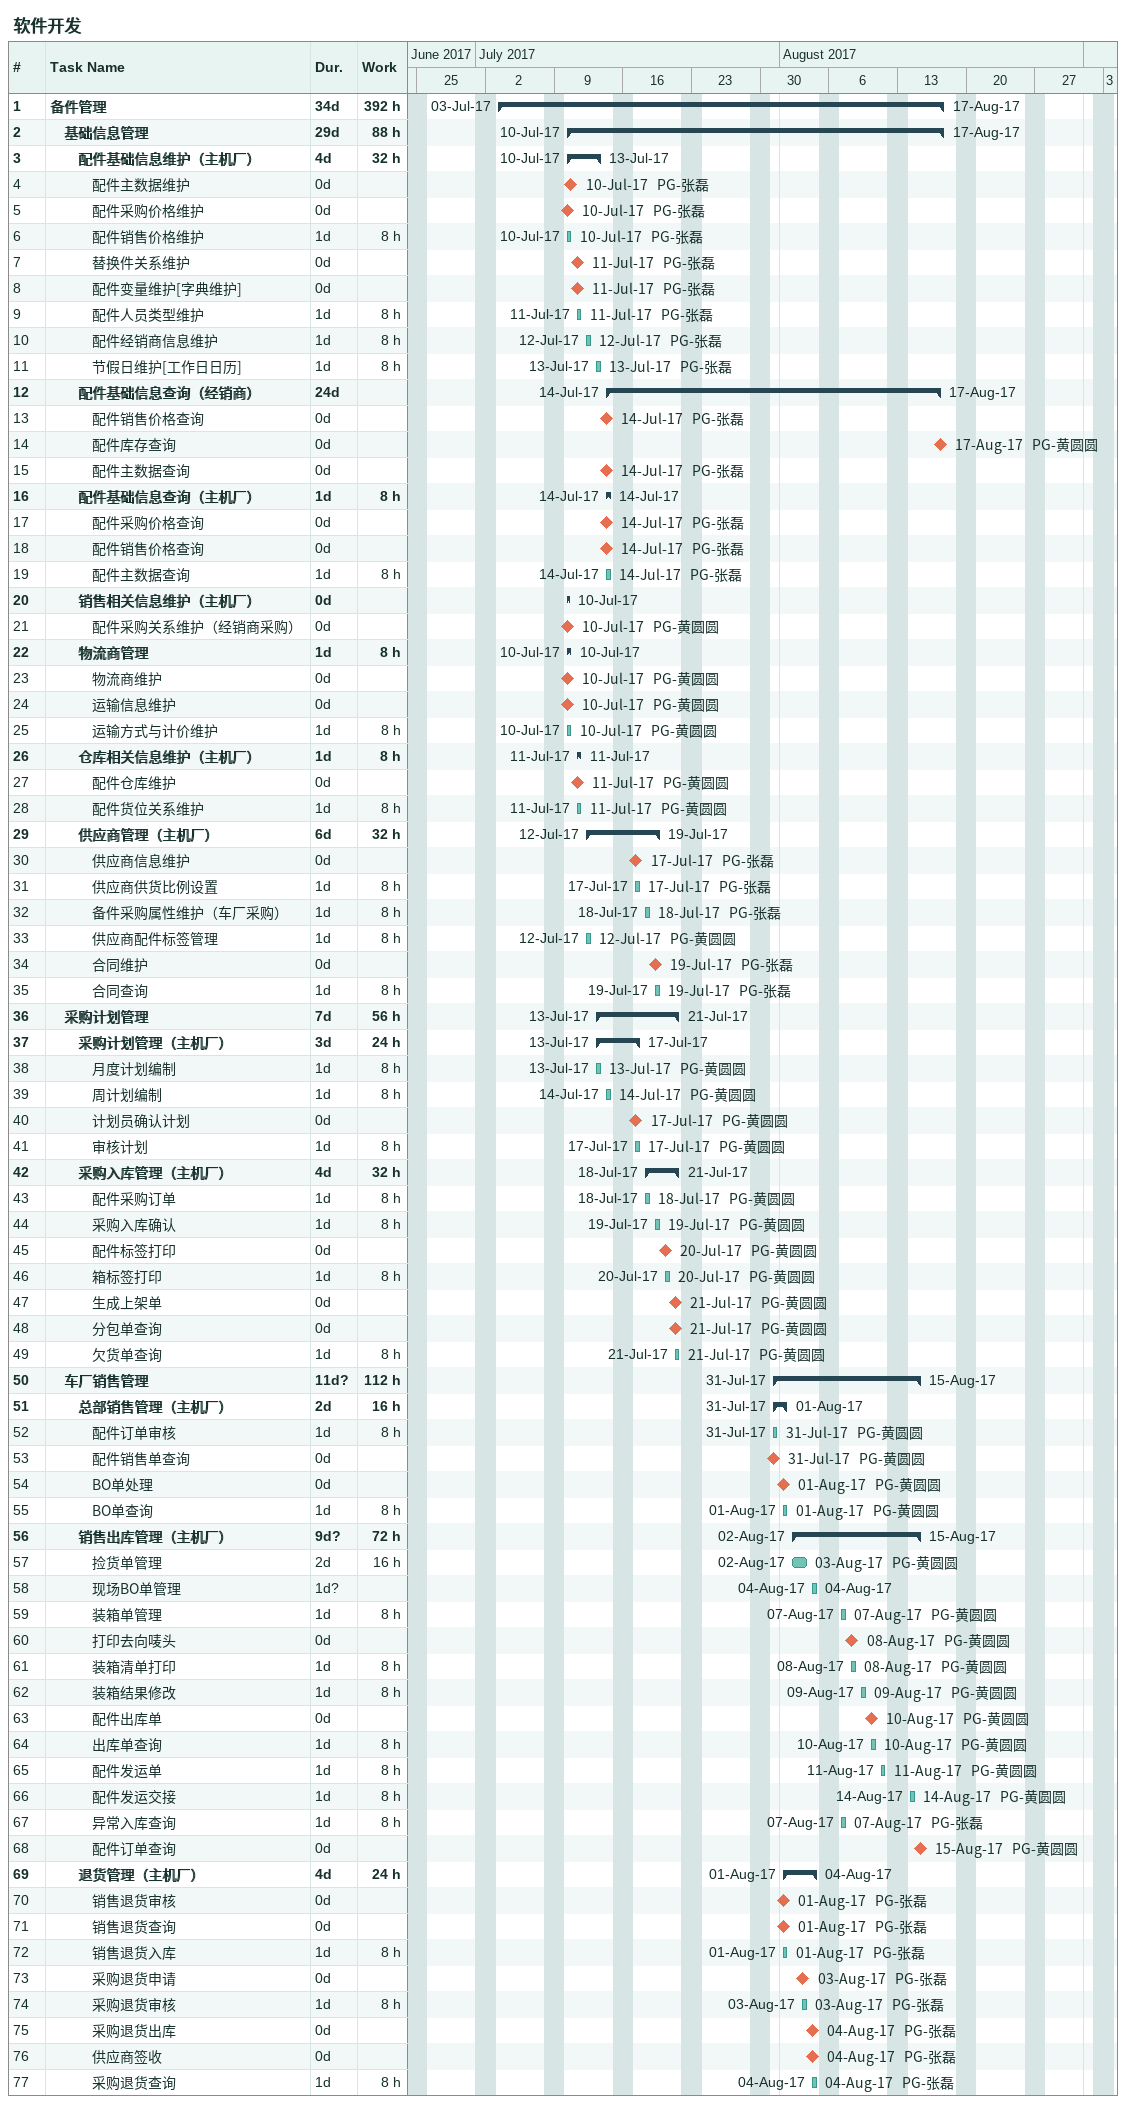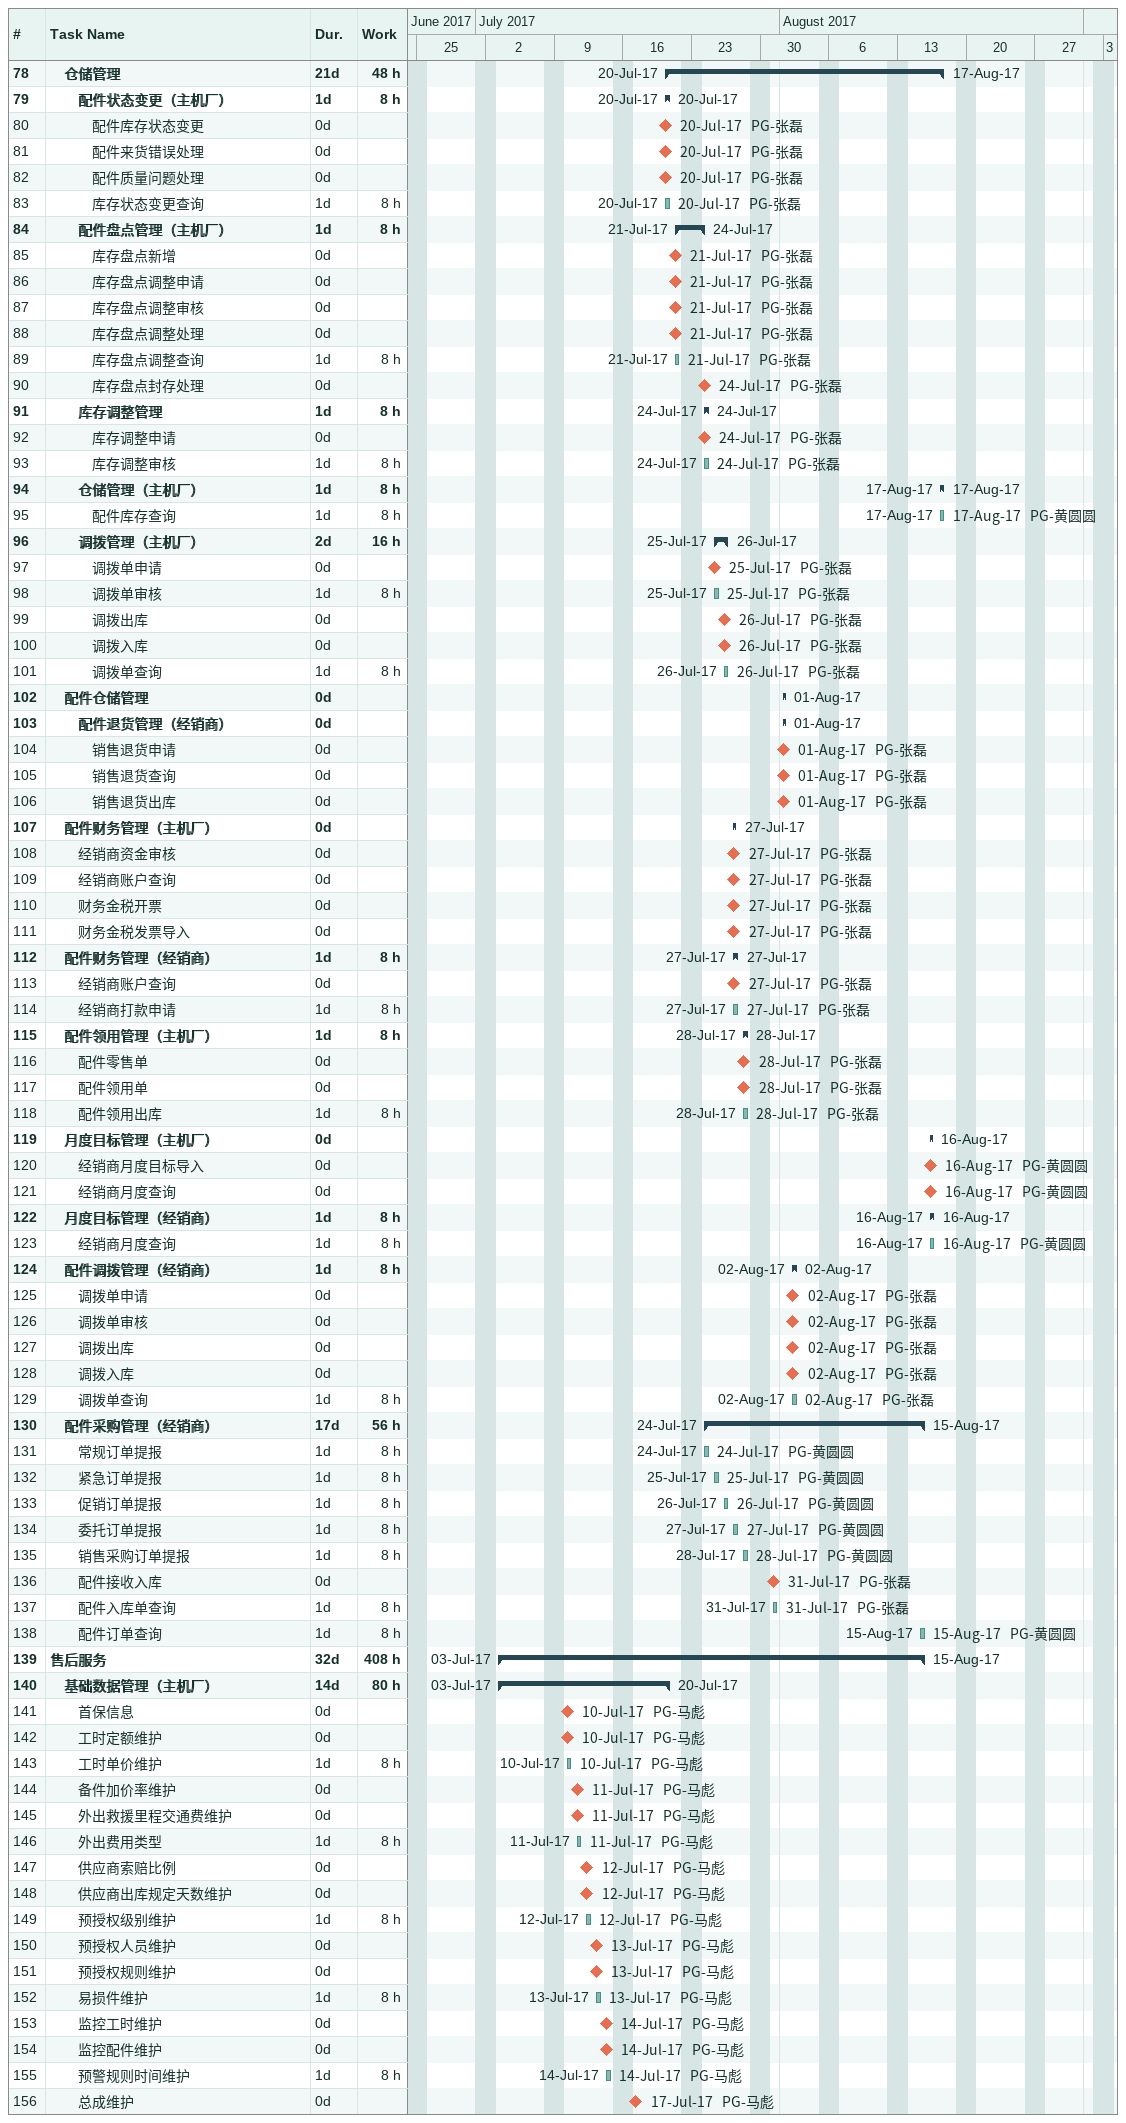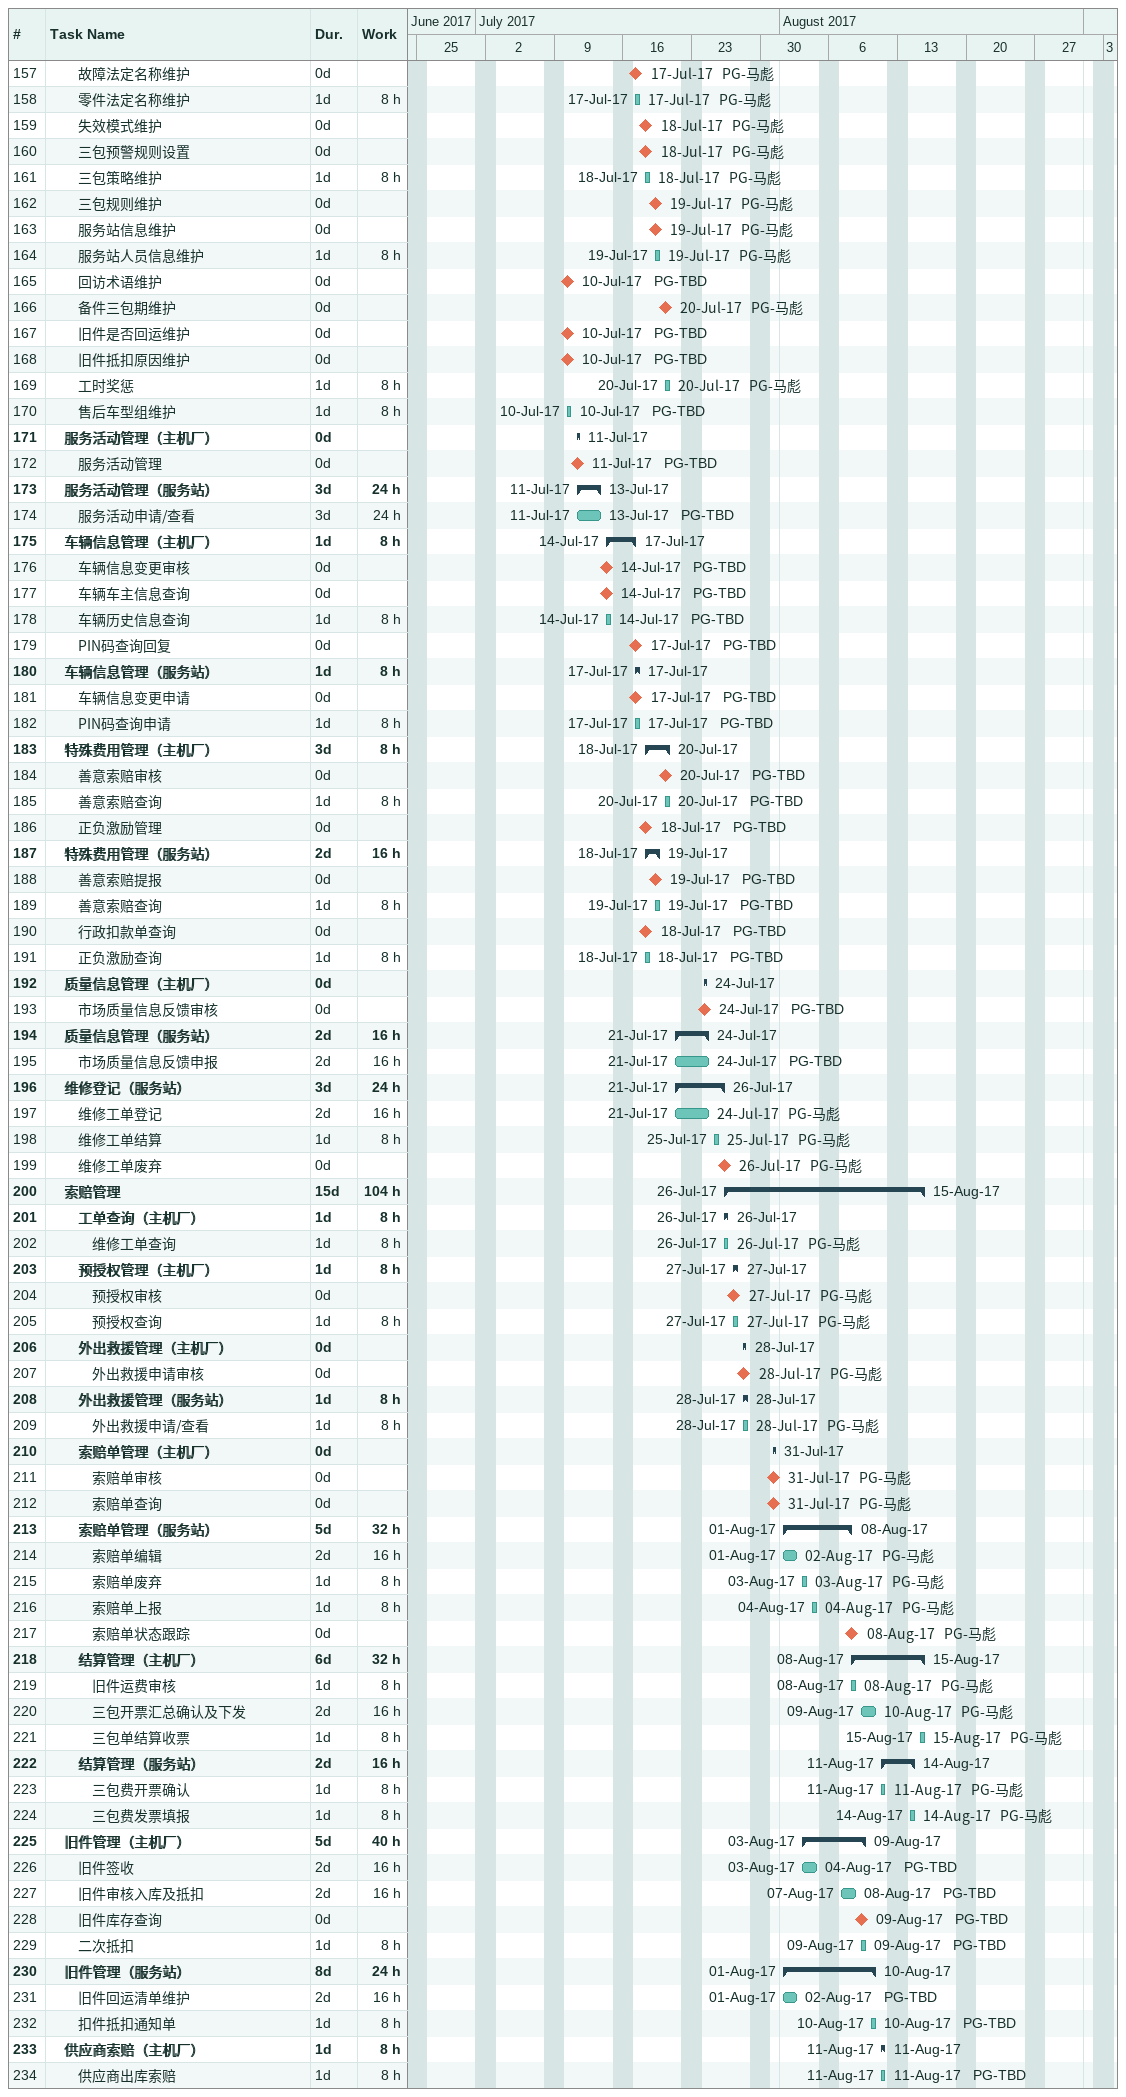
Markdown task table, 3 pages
软件开发

| ID | Level | Task | Duration | Start | Finish | Resources | Work (h) |
|---|---|---|---|---|---|---|---|
| 1 | 1 | **备件管理** | 34d | 2017-07-03 | 2017-08-17 |  | 392 |
| 2 | 2 | **基础信息管理** | 29d | 2017-07-10 | 2017-08-17 |  | 88 |
| 3 | 3 | **配件基础信息维护（主机厂）** | 4d | 2017-07-10 | 2017-07-13 |  | 32 |
| 4 | 4 | 配件主数据维护 | 0d | 2017-07-10 | 2017-07-10 | PG-张磊 |  |
| 5 | 4 | 配件采购价格维护 | 0d | 2017-07-10 | 2017-07-10 | PG-张磊 |  |
| 6 | 4 | 配件销售价格维护 | 1d | 2017-07-10 | 2017-07-10 | PG-张磊 | 8 |
| 7 | 4 | 替换件关系维护 | 0d | 2017-07-11 | 2017-07-11 | PG-张磊 |  |
| 8 | 4 | 配件变量维护[字典维护] | 0d | 2017-07-11 | 2017-07-11 | PG-张磊 |  |
| 9 | 4 | 配件人员类型维护 | 1d | 2017-07-11 | 2017-07-11 | PG-张磊 | 8 |
| 10 | 4 | 配件经销商信息维护 | 1d | 2017-07-12 | 2017-07-12 | PG-张磊 | 8 |
| 11 | 4 | 节假日维护[工作日日历] | 1d | 2017-07-13 | 2017-07-13 | PG-张磊 | 8 |
| 12 | 3 | **配件基础信息查询（经销商）** | 24d | 2017-07-14 | 2017-08-17 |  |  |
| 13 | 4 | 配件销售价格查询 | 0d | 2017-07-14 | 2017-07-14 | PG-张磊 |  |
| 14 | 4 | 配件库存查询 | 0d | 2017-08-17 | 2017-08-17 | PG-黄圆圆 |  |
| 15 | 4 | 配件主数据查询 | 0d | 2017-07-14 | 2017-07-14 | PG-张磊 |  |
| 16 | 3 | **配件基础信息查询（主机厂）** | 1d | 2017-07-14 | 2017-07-14 |  | 8 |
| 17 | 4 | 配件采购价格查询 | 0d | 2017-07-14 | 2017-07-14 | PG-张磊 |  |
| 18 | 4 | 配件销售价格查询 | 0d | 2017-07-14 | 2017-07-14 | PG-张磊 |  |
| 19 | 4 | 配件主数据查询 | 1d | 2017-07-14 | 2017-07-14 | PG-张磊 | 8 |
| 20 | 3 | **销售相关信息维护（主机厂）** | 0d | 2017-07-10 | 2017-07-10 |  |  |
| 21 | 4 | 配件采购关系维护（经销商采购） | 0d | 2017-07-10 | 2017-07-10 | PG-黄圆圆 |  |
| 22 | 3 | **物流商管理** | 1d | 2017-07-10 | 2017-07-10 |  | 8 |
| 23 | 4 | 物流商维护 | 0d | 2017-07-10 | 2017-07-10 | PG-黄圆圆 |  |
| 24 | 4 | 运输信息维护 | 0d | 2017-07-10 | 2017-07-10 | PG-黄圆圆 |  |
| 25 | 4 | 运输方式与计价维护 | 1d | 2017-07-10 | 2017-07-10 | PG-黄圆圆 | 8 |
| 26 | 3 | **仓库相关信息维护（主机厂）** | 1d | 2017-07-11 | 2017-07-11 |  | 8 |
| 27 | 4 | 配件仓库维护 | 0d | 2017-07-11 | 2017-07-11 | PG-黄圆圆 |  |
| 28 | 4 | 配件货位关系维护 | 1d | 2017-07-11 | 2017-07-11 | PG-黄圆圆 | 8 |
| 29 | 3 | **供应商管理（主机厂）** | 6d | 2017-07-12 | 2017-07-19 |  | 32 |
| 30 | 4 | 供应商信息维护 | 0d | 2017-07-17 | 2017-07-17 | PG-张磊 |  |
| 31 | 4 | 供应商供货比例设置 | 1d | 2017-07-17 | 2017-07-17 | PG-张磊 | 8 |
| 32 | 4 | 备件采购属性维护（车厂采购） | 1d | 2017-07-18 | 2017-07-18 | PG-张磊 | 8 |
| 33 | 4 | 供应商配件标签管理 | 1d | 2017-07-12 | 2017-07-12 | PG-黄圆圆 | 8 |
| 34 | 4 | 合同维护 | 0d | 2017-07-19 | 2017-07-19 | PG-张磊 |  |
| 35 | 4 | 合同查询 | 1d | 2017-07-19 | 2017-07-19 | PG-张磊 | 8 |
| 36 | 2 | **采购计划管理** | 7d | 2017-07-13 | 2017-07-21 |  | 56 |
| 37 | 3 | **采购计划管理（主机厂）** | 3d | 2017-07-13 | 2017-07-17 |  | 24 |
| 38 | 4 | 月度计划编制 | 1d | 2017-07-13 | 2017-07-13 | PG-黄圆圆 | 8 |
| 39 | 4 | 周计划编制 | 1d | 2017-07-14 | 2017-07-14 | PG-黄圆圆 | 8 |
| 40 | 4 | 计划员确认计划 | 0d | 2017-07-17 | 2017-07-17 | PG-黄圆圆 |  |
| 41 | 4 | 审核计划 | 1d | 2017-07-17 | 2017-07-17 | PG-黄圆圆 | 8 |
| 42 | 3 | **采购入库管理（主机厂）** | 4d | 2017-07-18 | 2017-07-21 |  | 32 |
| 43 | 4 | 配件采购订单 | 1d | 2017-07-18 | 2017-07-18 | PG-黄圆圆 | 8 |
| 44 | 4 | 采购入库确认 | 1d | 2017-07-19 | 2017-07-19 | PG-黄圆圆 | 8 |
| 45 | 4 | 配件标签打印 | 0d | 2017-07-20 | 2017-07-20 | PG-黄圆圆 |  |
| 46 | 4 | 箱标签打印 | 1d | 2017-07-20 | 2017-07-20 | PG-黄圆圆 | 8 |
| 47 | 4 | 生成上架单 | 0d | 2017-07-21 | 2017-07-21 | PG-黄圆圆 |  |
| 48 | 4 | 分包单查询 | 0d | 2017-07-21 | 2017-07-21 | PG-黄圆圆 |  |
| 49 | 4 | 欠货单查询 | 1d | 2017-07-21 | 2017-07-21 | PG-黄圆圆 | 8 |
| 50 | 2 | **车厂销售管理** | 11d? | 2017-07-31 | 2017-08-15 |  | 112 |
| 51 | 3 | **总部销售管理（主机厂）** | 2d | 2017-07-31 | 2017-08-01 |  | 16 |
| 52 | 4 | 配件订单审核 | 1d | 2017-07-31 | 2017-07-31 | PG-黄圆圆 | 8 |
| 53 | 4 | 配件销售单查询 | 0d | 2017-07-31 | 2017-07-31 | PG-黄圆圆 |  |
| 54 | 4 | BO单处理 | 0d | 2017-08-01 | 2017-08-01 | PG-黄圆圆 |  |
| 55 | 4 | BO单查询 | 1d | 2017-08-01 | 2017-08-01 | PG-黄圆圆 | 8 |
| 56 | 3 | **销售出库管理（主机厂）** | 9d? | 2017-08-02 | 2017-08-15 |  | 72 |
| 57 | 4 | 捡货单管理 | 2d | 2017-08-02 | 2017-08-03 | PG-黄圆圆 | 16 |
| 58 | 4 | 现场BO单管理 | 1d? | 2017-08-04 | 2017-08-04 |  |  |
| 59 | 4 | 装箱单管理 | 1d | 2017-08-07 | 2017-08-07 | PG-黄圆圆 | 8 |
| 60 | 4 | 打印去向唛头 | 0d | 2017-08-08 | 2017-08-08 | PG-黄圆圆 |  |
| 61 | 4 | 装箱清单打印 | 1d | 2017-08-08 | 2017-08-08 | PG-黄圆圆 | 8 |
| 62 | 4 | 装箱结果修改 | 1d | 2017-08-09 | 2017-08-09 | PG-黄圆圆 | 8 |
| 63 | 4 | 配件出库单 | 0d | 2017-08-10 | 2017-08-10 | PG-黄圆圆 |  |
| 64 | 4 | 出库单查询 | 1d | 2017-08-10 | 2017-08-10 | PG-黄圆圆 | 8 |
| 65 | 4 | 配件发运单 | 1d | 2017-08-11 | 2017-08-11 | PG-黄圆圆 | 8 |
| 66 | 4 | 配件发运交接 | 1d | 2017-08-14 | 2017-08-14 | PG-黄圆圆 | 8 |
| 67 | 4 | 异常入库查询 | 1d | 2017-08-07 | 2017-08-07 | PG-张磊 | 8 |
| 68 | 4 | 配件订单查询 | 0d | 2017-08-15 | 2017-08-15 | PG-黄圆圆 |  |
| 69 | 3 | **退货管理（主机厂）** | 4d | 2017-08-01 | 2017-08-04 |  | 24 |
| 70 | 4 | 销售退货审核 | 0d | 2017-08-01 | 2017-08-01 | PG-张磊 |  |
| 71 | 4 | 销售退货查询 | 0d | 2017-08-01 | 2017-08-01 | PG-张磊 |  |
| 72 | 4 | 销售退货入库 | 1d | 2017-08-01 | 2017-08-01 | PG-张磊 | 8 |
| 73 | 4 | 采购退货申请 | 0d | 2017-08-03 | 2017-08-03 | PG-张磊 |  |
| 74 | 4 | 采购退货审核 | 1d | 2017-08-03 | 2017-08-03 | PG-张磊 | 8 |
| 75 | 4 | 采购退货出库 | 0d | 2017-08-04 | 2017-08-04 | PG-张磊 |  |
| 76 | 4 | 供应商签收 | 0d | 2017-08-04 | 2017-08-04 | PG-张磊 |  |
| 77 | 4 | 采购退货查询 | 1d | 2017-08-04 | 2017-08-04 | PG-张磊 | 8 |
| 78 | 2 | **仓储管理** | 21d | 2017-07-20 | 2017-08-17 |  | 48 |
| 79 | 3 | **配件状态变更（主机厂）** | 1d | 2017-07-20 | 2017-07-20 |  | 8 |
| 80 | 4 | 配件库存状态变更 | 0d | 2017-07-20 | 2017-07-20 | PG-张磊 |  |
| 81 | 4 | 配件来货错误处理 | 0d | 2017-07-20 | 2017-07-20 | PG-张磊 |  |
| 82 | 4 | 配件质量问题处理 | 0d | 2017-07-20 | 2017-07-20 | PG-张磊 |  |
| 83 | 4 | 库存状态变更查询 | 1d | 2017-07-20 | 2017-07-20 | PG-张磊 | 8 |
| 84 | 3 | **配件盘点管理（主机厂）** | 1d | 2017-07-21 | 2017-07-24 |  | 8 |
| 85 | 4 | 库存盘点新增 | 0d | 2017-07-21 | 2017-07-21 | PG-张磊 |  |
| 86 | 4 | 库存盘点调整申请 | 0d | 2017-07-21 | 2017-07-21 | PG-张磊 |  |
| 87 | 4 | 库存盘点调整审核 | 0d | 2017-07-21 | 2017-07-21 | PG-张磊 |  |
| 88 | 4 | 库存盘点调整处理 | 0d | 2017-07-21 | 2017-07-21 | PG-张磊 |  |
| 89 | 4 | 库存盘点调整查询 | 1d | 2017-07-21 | 2017-07-21 | PG-张磊 | 8 |
| 90 | 4 | 库存盘点封存处理 | 0d | 2017-07-24 | 2017-07-24 | PG-张磊 |  |
| 91 | 3 | **库存调整管理** | 1d | 2017-07-24 | 2017-07-24 |  | 8 |
| 92 | 4 | 库存调整申请 | 0d | 2017-07-24 | 2017-07-24 | PG-张磊 |  |
| 93 | 4 | 库存调整审核 | 1d | 2017-07-24 | 2017-07-24 | PG-张磊 | 8 |
| 94 | 3 | **仓储管理（主机厂）** | 1d | 2017-08-17 | 2017-08-17 |  | 8 |
| 95 | 4 | 配件库存查询 | 1d | 2017-08-17 | 2017-08-17 | PG-黄圆圆 | 8 |
| 96 | 3 | **调拨管理（主机厂）** | 2d | 2017-07-25 | 2017-07-26 |  | 16 |
| 97 | 4 | 调拨单申请 | 0d | 2017-07-25 | 2017-07-25 | PG-张磊 |  |
| 98 | 4 | 调拨单审核 | 1d | 2017-07-25 | 2017-07-25 | PG-张磊 | 8 |
| 99 | 4 | 调拨出库 | 0d | 2017-07-26 | 2017-07-26 | PG-张磊 |  |
| 100 | 4 | 调拨入库 | 0d | 2017-07-26 | 2017-07-26 | PG-张磊 |  |
| 101 | 4 | 调拨单查询 | 1d | 2017-07-26 | 2017-07-26 | PG-张磊 | 8 |
| 102 | 2 | **配件仓储管理** | 0d | 2017-08-01 | 2017-08-01 |  |  |
| 103 | 3 | **配件退货管理（经销商）** | 0d | 2017-08-01 | 2017-08-01 |  |  |
| 104 | 4 | 销售退货申请 | 0d | 2017-08-01 | 2017-08-01 | PG-张磊 |  |
| 105 | 4 | 销售退货查询 | 0d | 2017-08-01 | 2017-08-01 | PG-张磊 |  |
| 106 | 4 | 销售退货出库 | 0d | 2017-08-01 | 2017-08-01 | PG-张磊 |  |
| 107 | 2 | **配件财务管理（主机厂）** | 0d | 2017-07-27 | 2017-07-27 |  |  |
| 108 | 3 | 经销商资金审核 | 0d | 2017-07-27 | 2017-07-27 | PG-张磊 |  |
| 109 | 3 | 经销商账户查询 | 0d | 2017-07-27 | 2017-07-27 | PG-张磊 |  |
| 110 | 3 | 财务金税开票 | 0d | 2017-07-27 | 2017-07-27 | PG-张磊 |  |
| 111 | 3 | 财务金税发票导入 | 0d | 2017-07-27 | 2017-07-27 | PG-张磊 |  |
| 112 | 2 | **配件财务管理（经销商）** | 1d | 2017-07-27 | 2017-07-27 |  | 8 |
| 113 | 3 | 经销商账户查询 | 0d | 2017-07-27 | 2017-07-27 | PG-张磊 |  |
| 114 | 3 | 经销商打款申请 | 1d | 2017-07-27 | 2017-07-27 | PG-张磊 | 8 |
| 115 | 2 | **配件领用管理（主机厂）** | 1d | 2017-07-28 | 2017-07-28 |  | 8 |
| 116 | 3 | 配件零售单 | 0d | 2017-07-28 | 2017-07-28 | PG-张磊 |  |
| 117 | 3 | 配件领用单 | 0d | 2017-07-28 | 2017-07-28 | PG-张磊 |  |
| 118 | 3 | 配件领用出库 | 1d | 2017-07-28 | 2017-07-28 | PG-张磊 | 8 |
| 119 | 2 | **月度目标管理（主机厂）** | 0d | 2017-08-16 | 2017-08-16 |  |  |
| 120 | 3 | 经销商月度目标导入 | 0d | 2017-08-16 | 2017-08-16 | PG-黄圆圆 |  |
| 121 | 3 | 经销商月度查询 | 0d | 2017-08-16 | 2017-08-16 | PG-黄圆圆 |  |
| 122 | 2 | **月度目标管理（经销商）** | 1d | 2017-08-16 | 2017-08-16 |  | 8 |
| 123 | 3 | 经销商月度查询 | 1d | 2017-08-16 | 2017-08-16 | PG-黄圆圆 | 8 |
| 124 | 2 | **配件调拨管理（经销商）** | 1d | 2017-08-02 | 2017-08-02 |  | 8 |
| 125 | 3 | 调拨单申请 | 0d | 2017-08-02 | 2017-08-02 | PG-张磊 |  |
| 126 | 3 | 调拨单审核 | 0d | 2017-08-02 | 2017-08-02 | PG-张磊 |  |
| 127 | 3 | 调拨出库 | 0d | 2017-08-02 | 2017-08-02 | PG-张磊 |  |
| 128 | 3 | 调拨入库 | 0d | 2017-08-02 | 2017-08-02 | PG-张磊 |  |
| 129 | 3 | 调拨单查询 | 1d | 2017-08-02 | 2017-08-02 | PG-张磊 | 8 |
| 130 | 2 | **配件采购管理（经销商）** | 17d | 2017-07-24 | 2017-08-15 |  | 56 |
| 131 | 3 | 常规订单提报 | 1d | 2017-07-24 | 2017-07-24 | PG-黄圆圆 | 8 |
| 132 | 3 | 紧急订单提报 | 1d | 2017-07-25 | 2017-07-25 | PG-黄圆圆 | 8 |
| 133 | 3 | 促销订单提报 | 1d | 2017-07-26 | 2017-07-26 | PG-黄圆圆 | 8 |
| 134 | 3 | 委托订单提报 | 1d | 2017-07-27 | 2017-07-27 | PG-黄圆圆 | 8 |
| 135 | 3 | 销售采购订单提报 | 1d | 2017-07-28 | 2017-07-28 | PG-黄圆圆 | 8 |
| 136 | 3 | 配件接收入库 | 0d | 2017-07-31 | 2017-07-31 | PG-张磊 |  |
| 137 | 3 | 配件入库单查询 | 1d | 2017-07-31 | 2017-07-31 | PG-张磊 | 8 |
| 138 | 3 | 配件订单查询 | 1d | 2017-08-15 | 2017-08-15 | PG-黄圆圆 | 8 |
| 139 | 1 | **售后服务** | 32d | 2017-07-03 | 2017-08-15 |  | 408 |
| 140 | 2 | **基础数据管理（主机厂）** | 14d | 2017-07-03 | 2017-07-20 |  | 80 |
| 141 | 3 | 首保信息 | 0d | 2017-07-10 | 2017-07-10 | PG-马彪 |  |
| 142 | 3 | 工时定额维护 | 0d | 2017-07-10 | 2017-07-10 | PG-马彪 |  |
| 143 | 3 | 工时单价维护 | 1d | 2017-07-10 | 2017-07-10 | PG-马彪 | 8 |
| 144 | 3 | 备件加价率维护 | 0d | 2017-07-11 | 2017-07-11 | PG-马彪 |  |
| 145 | 3 | 外出救援里程交通费维护 | 0d | 2017-07-11 | 2017-07-11 | PG-马彪 |  |
| 146 | 3 | 外出费用类型 | 1d | 2017-07-11 | 2017-07-11 | PG-马彪 | 8 |
| 147 | 3 | 供应商索赔比例 | 0d | 2017-07-12 | 2017-07-12 | PG-马彪 |  |
| 148 | 3 | 供应商出库规定天数维护 | 0d | 2017-07-12 | 2017-07-12 | PG-马彪 |  |
| 149 | 3 | 预授权级别维护 | 1d | 2017-07-12 | 2017-07-12 | PG-马彪 | 8 |
| 150 | 3 | 预授权人员维护 | 0d | 2017-07-13 | 2017-07-13 | PG-马彪 |  |
| 151 | 3 | 预授权规则维护 | 0d | 2017-07-13 | 2017-07-13 | PG-马彪 |  |
| 152 | 3 | 易损件维护 | 1d | 2017-07-13 | 2017-07-13 | PG-马彪 | 8 |
| 153 | 3 | 监控工时维护 | 0d | 2017-07-14 | 2017-07-14 | PG-马彪 |  |
| 154 | 3 | 监控配件维护 | 0d | 2017-07-14 | 2017-07-14 | PG-马彪 |  |
| 155 | 3 | 预警规则时间维护 | 1d | 2017-07-14 | 2017-07-14 | PG-马彪 | 8 |
| 156 | 3 | 总成维护 | 0d | 2017-07-17 | 2017-07-17 | PG-马彪 |  |
| 157 | 3 | 故障法定名称维护 | 0d | 2017-07-17 | 2017-07-17 | PG-马彪 |  |
| 158 | 3 | 零件法定名称维护 | 1d | 2017-07-17 | 2017-07-17 | PG-马彪 | 8 |
| 159 | 3 | 失效模式维护 | 0d | 2017-07-18 | 2017-07-18 | PG-马彪 |  |
| 160 | 3 | 三包预警规则设置 | 0d | 2017-07-18 | 2017-07-18 | PG-马彪 |  |
| 161 | 3 | 三包策略维护 | 1d | 2017-07-18 | 2017-07-18 | PG-马彪 | 8 |
| 162 | 3 | 三包规则维护 | 0d | 2017-07-19 | 2017-07-19 | PG-马彪 |  |
| 163 | 3 | 服务站信息维护 | 0d | 2017-07-19 | 2017-07-19 | PG-马彪 |  |
| 164 | 3 | 服务站人员信息维护 | 1d | 2017-07-19 | 2017-07-19 | PG-马彪 | 8 |
| 165 | 3 | 回访术语维护 | 0d | 2017-07-10 | 2017-07-10 | PG-TBD |  |
| 166 | 3 | 备件三包期维护 | 0d | 2017-07-20 | 2017-07-20 | PG-马彪 |  |
| 167 | 3 | 旧件是否回运维护 | 0d | 2017-07-10 | 2017-07-10 | PG-TBD |  |
| 168 | 3 | 旧件抵扣原因维护 | 0d | 2017-07-10 | 2017-07-10 | PG-TBD |  |
| 169 | 3 | 工时奖惩 | 1d | 2017-07-20 | 2017-07-20 | PG-马彪 | 8 |
| 170 | 3 | 售后车型组维护 | 1d | 2017-07-10 | 2017-07-10 | PG-TBD | 8 |
| 171 | 2 | **服务活动管理（主机厂）** | 0d | 2017-07-11 | 2017-07-11 |  |  |
| 172 | 3 | 服务活动管理 | 0d | 2017-07-11 | 2017-07-11 | PG-TBD |  |
| 173 | 2 | **服务活动管理（服务站）** | 3d | 2017-07-11 | 2017-07-13 |  | 24 |
| 174 | 3 | 服务活动申请/查看 | 3d | 2017-07-11 | 2017-07-13 | PG-TBD | 24 |
| 175 | 2 | **车辆信息管理（主机厂）** | 1d | 2017-07-14 | 2017-07-17 |  | 8 |
| 176 | 3 | 车辆信息变更审核 | 0d | 2017-07-14 | 2017-07-14 | PG-TBD |  |
| 177 | 3 | 车辆车主信息查询 | 0d | 2017-07-14 | 2017-07-14 | PG-TBD |  |
| 178 | 3 | 车辆历史信息查询 | 1d | 2017-07-14 | 2017-07-14 | PG-TBD | 8 |
| 179 | 3 | PIN码查询回复 | 0d | 2017-07-17 | 2017-07-17 | PG-TBD |  |
| 180 | 2 | **车辆信息管理（服务站）** | 1d | 2017-07-17 | 2017-07-17 |  | 8 |
| 181 | 3 | 车辆信息变更申请 | 0d | 2017-07-17 | 2017-07-17 | PG-TBD |  |
| 182 | 3 | PIN码查询申请 | 1d | 2017-07-17 | 2017-07-17 | PG-TBD | 8 |
| 183 | 2 | **特殊费用管理（主机厂）** | 3d | 2017-07-18 | 2017-07-20 |  | 8 |
| 184 | 3 | 善意索赔审核 | 0d | 2017-07-20 | 2017-07-20 | PG-TBD |  |
| 185 | 3 | 善意索赔查询 | 1d | 2017-07-20 | 2017-07-20 | PG-TBD | 8 |
| 186 | 3 | 正负激励管理 | 0d | 2017-07-18 | 2017-07-18 | PG-TBD |  |
| 187 | 2 | **特殊费用管理（服务站）** | 2d | 2017-07-18 | 2017-07-19 |  | 16 |
| 188 | 3 | 善意索赔提报 | 0d | 2017-07-19 | 2017-07-19 | PG-TBD |  |
| 189 | 3 | 善意索赔查询 | 1d | 2017-07-19 | 2017-07-19 | PG-TBD | 8 |
| 190 | 3 | 行政扣款单查询 | 0d | 2017-07-18 | 2017-07-18 | PG-TBD |  |
| 191 | 3 | 正负激励查询 | 1d | 2017-07-18 | 2017-07-18 | PG-TBD | 8 |
| 192 | 2 | **质量信息管理（主机厂）** | 0d | 2017-07-24 | 2017-07-24 |  |  |
| 193 | 3 | 市场质量信息反馈审核 | 0d | 2017-07-24 | 2017-07-24 | PG-TBD |  |
| 194 | 2 | **质量信息管理（服务站）** | 2d | 2017-07-21 | 2017-07-24 |  | 16 |
| 195 | 3 | 市场质量信息反馈申报 | 2d | 2017-07-21 | 2017-07-24 | PG-TBD | 16 |
| 196 | 2 | **维修登记（服务站）** | 3d | 2017-07-21 | 2017-07-26 |  | 24 |
| 197 | 3 | 维修工单登记 | 2d | 2017-07-21 | 2017-07-24 | PG-马彪 | 16 |
| 198 | 3 | 维修工单结算 | 1d | 2017-07-25 | 2017-07-25 | PG-马彪 | 8 |
| 199 | 3 | 维修工单废弃 | 0d | 2017-07-26 | 2017-07-26 | PG-马彪 |  |
| 200 | 2 | **索赔管理** | 15d | 2017-07-26 | 2017-08-15 |  | 104 |
| 201 | 3 | **工单查询（主机厂）** | 1d | 2017-07-26 | 2017-07-26 |  | 8 |
| 202 | 4 | 维修工单查询 | 1d | 2017-07-26 | 2017-07-26 | PG-马彪 | 8 |
| 203 | 3 | **预授权管理（主机厂）** | 1d | 2017-07-27 | 2017-07-27 |  | 8 |
| 204 | 4 | 预授权审核 | 0d | 2017-07-27 | 2017-07-27 | PG-马彪 |  |
| 205 | 4 | 预授权查询 | 1d | 2017-07-27 | 2017-07-27 | PG-马彪 | 8 |
| 206 | 3 | **外出救援管理（主机厂）** | 0d | 2017-07-28 | 2017-07-28 |  |  |
| 207 | 4 | 外出救援申请审核 | 0d | 2017-07-28 | 2017-07-28 | PG-马彪 |  |
| 208 | 3 | **外出救援管理（服务站）** | 1d | 2017-07-28 | 2017-07-28 |  | 8 |
| 209 | 4 | 外出救援申请/查看 | 1d | 2017-07-28 | 2017-07-28 | PG-马彪 | 8 |
| 210 | 3 | **索赔单管理（主机厂）** | 0d | 2017-07-31 | 2017-07-31 |  |  |
| 211 | 4 | 索赔单审核 | 0d | 2017-07-31 | 2017-07-31 | PG-马彪 |  |
| 212 | 4 | 索赔单查询 | 0d | 2017-07-31 | 2017-07-31 | PG-马彪 |  |
| 213 | 3 | **索赔单管理（服务站）** | 5d | 2017-08-01 | 2017-08-08 |  | 32 |
| 214 | 4 | 索赔单编辑 | 2d | 2017-08-01 | 2017-08-02 | PG-马彪 | 16 |
| 215 | 4 | 索赔单废弃 | 1d | 2017-08-03 | 2017-08-03 | PG-马彪 | 8 |
| 216 | 4 | 索赔单上报 | 1d | 2017-08-04 | 2017-08-04 | PG-马彪 | 8 |
| 217 | 4 | 索赔单状态跟踪 | 0d | 2017-08-08 | 2017-08-08 | PG-马彪 |  |
| 218 | 3 | **结算管理（主机厂）** | 6d | 2017-08-08 | 2017-08-15 |  | 32 |
| 219 | 4 | 旧件运费审核 | 1d | 2017-08-08 | 2017-08-08 | PG-马彪 | 8 |
| 220 | 4 | 三包开票汇总确认及下发 | 2d | 2017-08-09 | 2017-08-10 | PG-马彪 | 16 |
| 221 | 4 | 三包单结算收票 | 1d | 2017-08-15 | 2017-08-15 | PG-马彪 | 8 |
| 222 | 3 | **结算管理（服务站）** | 2d | 2017-08-11 | 2017-08-14 |  | 16 |
| 223 | 4 | 三包费开票确认 | 1d | 2017-08-11 | 2017-08-11 | PG-马彪 | 8 |
| 224 | 4 | 三包费发票填报 | 1d | 2017-08-14 | 2017-08-14 | PG-马彪 | 8 |
| 225 | 2 | **旧件管理（主机厂）** | 5d | 2017-08-03 | 2017-08-09 |  | 40 |
| 226 | 3 | 旧件签收 | 2d | 2017-08-03 | 2017-08-04 | PG-TBD | 16 |
| 227 | 3 | 旧件审核入库及抵扣 | 2d | 2017-08-07 | 2017-08-08 | PG-TBD | 16 |
| 228 | 3 | 旧件库存查询 | 0d | 2017-08-09 | 2017-08-09 | PG-TBD |  |
| 229 | 3 | 二次抵扣 | 1d | 2017-08-09 | 2017-08-09 | PG-TBD | 8 |
| 230 | 2 | **旧件管理（服务站）** | 8d | 2017-08-01 | 2017-08-10 |  | 24 |
| 231 | 3 | 旧件回运清单维护 | 2d | 2017-08-01 | 2017-08-02 | PG-TBD | 16 |
| 232 | 3 | 扣件抵扣通知单 | 1d | 2017-08-10 | 2017-08-10 | PG-TBD | 8 |
| 233 | 2 | **供应商索赔（主机厂）** | 1d | 2017-08-11 | 2017-08-11 |  | 8 |
| 234 | 3 | 供应商出库索赔 | 1d | 2017-08-11 | 2017-08-11 | PG-TBD | 8 |
